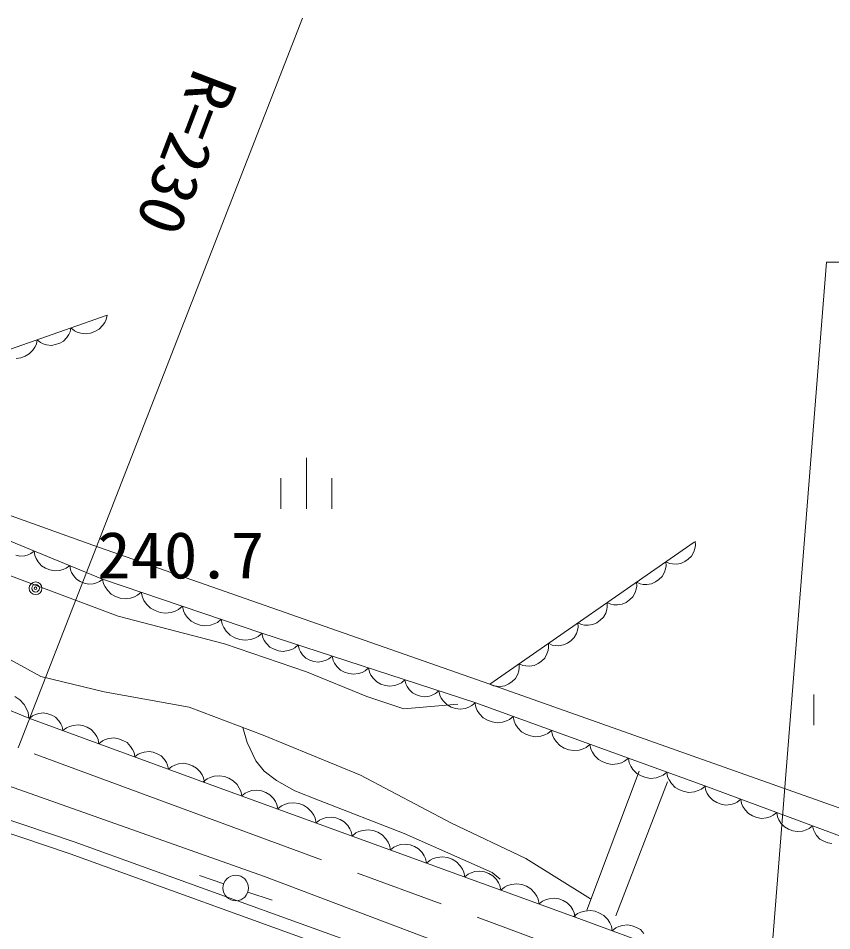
# Model space of a CAD drawing. Units: millimetres, scale not verified. Extents: x 40000 to 680000, y 20000 to 380000.
# Drawn here: x 107307 to 139182, y 266756 to 302516 of the extents above; entities that cross this region are included whole.
import ezdxf
from ezdxf.enums import TextEntityAlignment as Align

# ---------------------------------------------------------------- set-up
doc = ezdxf.new("R2010")
doc.units = ezdxf.units.MM
doc.header["$LTSCALE"] = 1000
doc.linetypes.add('CHAIN', pattern=[18.5, 12, -1.5, 3.5, -1.5])
for name, color, linetype, lineweight in [('M-BGD', 7, 'Continuous', 13), ('M-BMK', 2, 'CHAIN', 13), ('M-STR-HTXT', 7, 'Continuous', 13)]:
    doc.layers.add(name, color=color, linetype=linetype, lineweight=lineweight)
doc.styles.add('ＭＳ ゴシック', font='')
doc.styles.get('ＭＳ ゴシック').set_extended_font_data('MS Gothic')

msp = doc.modelspace()

# ---------------------------------------------------------------- linework, layer by layer
at = {"layer": 'M-BGD'}
for p, q in [((99659, 286952), (110794, 290886)), ((110750, 290711), (110785, 290883)), ((109338, 290223), (109371, 290383)), ((109371, 290383), (109506, 290272)), ((110473, 290327), (110612, 290472)), ((110612, 290472), (110696, 290596)), ((110696, 290596), (110750, 290711)), ((109210, 289999), (109287, 290116)), ((109287, 290116), (109338, 290223)), ((109506, 290272), (109621, 290217)), ((109621, 290217), (109764, 290172)), ((109764, 290172), (109963, 290147)), ((109963, 290147), (110143, 290179)), ((110143, 290179), (110313, 290239)), ((110313, 290239), (110473, 290327)), ((107961, 289631), (108016, 289745)), ((108016, 289745), (108051, 289917)), ((108051, 289917), (108177, 289813)), ((108177, 289813), (108284, 289762)), ((108284, 289762), (108418, 289720)), ((108418, 289720), (108604, 289696)), ((108604, 289696), (108772, 289726)), ((108772, 289726), (108930, 289782)), ((108930, 289782), (109079, 289864)), ((109079, 289864), (109210, 289999)), ((107578, 289273), (107738, 289361)), ((107738, 289361), (107878, 289506)), ((107878, 289506), (107961, 289631)), ((107229, 289181), (107409, 289213)), ((107409, 289213), (107578, 289273)), ((118600, 285290), (118600, 283290)), ((117600, 284490), (117600, 283290)), ((119600, 284490), (119600, 283290)), ((110228, 281869), (104116, 284048)), ((103956, 283261), (110612, 280538)), ((125780, 276423), (110228, 281869)), ((125780, 276423), (133789, 281990)), ((133817, 281737), (133838, 281854)), ((133838, 281854), (133827, 282017)), ((107206, 281477), (107372, 281440)), ((107372, 281440), (107560, 281454)), ((107560, 281454), (107695, 281489)), ((107695, 281489), (107805, 281535)), ((107805, 281535), (107935, 281633)), ((107935, 281633), (107962, 281460)), ((107962, 281460), (108011, 281343)), ((133561, 281320), (133683, 281439)), ((133683, 281439), (133773, 281604)), ((133773, 281604), (133817, 281737)), ((108011, 281343), (108088, 281214)), ((108088, 281214), (108221, 281062)), ((132688, 281055), (132677, 281217)), ((132677, 281217), (132826, 281150)), ((132826, 281150), (132943, 281129)), ((132943, 281129), (133083, 281124)), ((133083, 281124), (133269, 281151)), ((133269, 281151), (133423, 281224)), ((133423, 281224), (133561, 281320)), ((106195, 280961), (111217, 279085)), ((108221, 281062), (108376, 280966)), ((108376, 280966), (108543, 280898)), ((108543, 280898), (108721, 280858)), ((108721, 280858), (108921, 280873)), ((108921, 280873), (109066, 280911)), ((109066, 280911), (109184, 280960)), ((109184, 280960), (109324, 281065)), ((109324, 281065), (109349, 280904)), ((109349, 280904), (109394, 280794)), ((109394, 280794), (109466, 280674)), ((132533, 280640), (132623, 280805)), ((132623, 280805), (132667, 280938)), ((132667, 280938), (132688, 281055)), ((109466, 280674), (109590, 280532)), ((109590, 280532), (109735, 280443)), ((109735, 280443), (109890, 280379)), ((109890, 280379), (110056, 280342)), ((110244, 280356), (110379, 280391)), ((110379, 280391), (110489, 280437)), ((110489, 280437), (110620, 280535)), ((110612, 280538), (116845, 278420)), ((110612, 280538), (110652, 280355)), ((131539, 280255), (131528, 280418)), ((131528, 280418), (131677, 280351)), ((132119, 280352), (132273, 280425)), ((132273, 280425), (132411, 280521)), ((132411, 280521), (132533, 280640)), ((110056, 280342), (110244, 280356)), ((110652, 280355), (110712, 280234)), ((110712, 280234), (110802, 280102)), ((110802, 280102), (110953, 279949)), ((111985, 279902), (112127, 280023)), ((112127, 280023), (112169, 279829)), ((131384, 279841), (131474, 280006)), ((131474, 280006), (131518, 280139)), ((131518, 280139), (131539, 280255)), ((131677, 280351), (131794, 280330)), ((131794, 280330), (131934, 280325)), ((131934, 280325), (132119, 280352)), ((110953, 279949), (111124, 279857)), ((111124, 279857), (111306, 279795)), ((111306, 279795), (111498, 279764)), ((111498, 279764), (111711, 279793)), ((111711, 279793), (111863, 279842)), ((111863, 279842), (111985, 279902)), ((112169, 279829), (112233, 279700)), ((112233, 279700), (112329, 279560)), ((131124, 279626), (131262, 279722)), ((131262, 279722), (131384, 279841)), ((112329, 279560), (112489, 279397)), ((112489, 279397), (112671, 279300)), ((112671, 279300), (112864, 279234)), ((113456, 279284), (113585, 279348)), ((113585, 279348), (113737, 279476)), ((113737, 279476), (113776, 279294)), ((113776, 279294), (113836, 279172)), ((130324, 279207), (130368, 279339)), ((130368, 279339), (130389, 279456)), ((130389, 279456), (130378, 279619)), ((130378, 279619), (130527, 279552)), ((130527, 279552), (130644, 279531)), ((130644, 279531), (130784, 279526)), ((130784, 279526), (130970, 279553)), ((130970, 279553), (131124, 279626)), ((111217, 279085), (115393, 277996)), ((112864, 279234), (113068, 279200)), ((113068, 279200), (113294, 279231)), ((113294, 279231), (113456, 279284)), ((113836, 279172), (113926, 279040)), ((113926, 279040), (114077, 278887)), ((115109, 278841), (115252, 278961)), ((115252, 278961), (115294, 278768)), ((130112, 278923), (130234, 279042)), ((130234, 279042), (130324, 279207)), ((114077, 278887), (114249, 278795)), ((114249, 278795), (114431, 278733)), ((114431, 278733), (114623, 278702)), ((114623, 278702), (114835, 278731)), ((114835, 278731), (114987, 278781)), ((114987, 278781), (115109, 278841)), ((115294, 278768), (115357, 278638)), ((115357, 278638), (115453, 278498)), ((129219, 278540), (129240, 278657)), ((129240, 278657), (129229, 278820)), ((129229, 278820), (129378, 278753)), ((129378, 278753), (129495, 278732)), ((129495, 278732), (129634, 278727)), ((129634, 278727), (129820, 278754)), ((129820, 278754), (129974, 278827)), ((129974, 278827), (130112, 278923)), ((115453, 278498), (115614, 278336)), ((115614, 278336), (115796, 278238)), ((115796, 278238), (115989, 278172)), ((116419, 278170), (116581, 278222)), ((116581, 278222), (116710, 278286)), ((116710, 278286), (116861, 278414)), ((116845, 278420), (125196, 275697)), ((116845, 278420), (116884, 278249)), ((116884, 278249), (116942, 278136)), ((128963, 278124), (129085, 278243)), ((129085, 278243), (129175, 278407)), ((129175, 278407), (129219, 278540)), ((115393, 277996), (118600, 276907)), ((115989, 278172), (116193, 278139)), ((116193, 278139), (116419, 278170)), ((116942, 278136), (117028, 278013)), ((117028, 278013), (117171, 277872)), ((117171, 277872), (117333, 277787)), ((118139, 277840), (118271, 277955)), ((118271, 277955), (118308, 277796)), ((128069, 277741), (128090, 277858)), ((128090, 277858), (128079, 278021)), ((128079, 278021), (128228, 277954)), ((128228, 277954), (128345, 277933)), ((128345, 277933), (128485, 277928)), ((128485, 277928), (128671, 277955)), ((128671, 277955), (128825, 278028)), ((128825, 278028), (128963, 278124)), ((106739, 277512), (108192, 276725)), ((117333, 277787), (117504, 277732)), ((117504, 277732), (117685, 277704)), ((117685, 277704), (117884, 277734)), ((117884, 277734), (118026, 277782)), ((118026, 277782), (118139, 277840)), ((118308, 277796), (118361, 277690)), ((118361, 277690), (118442, 277575)), ((118442, 277575), (118576, 277443)), ((119479, 277414), (119602, 277521)), ((119602, 277521), (119641, 277350)), ((127935, 277443), (128025, 277608)), ((128025, 277608), (128069, 277741)), ((118576, 277443), (118727, 277365)), ((118727, 277365), (118886, 277312)), ((118886, 277312), (119055, 277287)), ((119055, 277287), (119241, 277315)), ((119241, 277315), (119373, 277360)), ((119373, 277360), (119479, 277414)), ((119641, 277350), (119699, 277237)), ((119699, 277237), (119785, 277114)), ((126941, 277059), (126930, 277222)), ((126930, 277222), (127079, 277155)), ((127079, 277155), (127196, 277134)), ((127335, 277129), (127521, 277156)), ((127521, 277156), (127675, 277229)), ((127675, 277229), (127813, 277325)), ((127813, 277325), (127935, 277443)), ((118600, 276907), (120960, 275939)), ((119785, 277114), (119928, 276973)), ((119928, 276973), (120090, 276888)), ((120090, 276888), (120261, 276833)), ((120261, 276833), (120442, 276805)), ((120442, 276805), (120641, 276835)), ((120641, 276835), (120783, 276883)), ((120783, 276883), (120896, 276941)), ((120896, 276941), (121028, 277056)), ((121028, 277056), (121067, 276885)), ((121067, 276885), (121125, 276772)), ((126786, 276644), (126876, 276809)), ((126876, 276809), (126920, 276942)), ((126920, 276942), (126941, 277059)), ((127196, 277134), (127335, 277129)), ((107727, 275084), (104294, 276508)), ((108192, 276725), (110673, 276120)), ((121125, 276772), (121211, 276649)), ((121211, 276649), (121354, 276508)), ((121354, 276508), (121516, 276423)), ((122209, 276418), (122322, 276476)), ((122322, 276476), (122454, 276591)), ((122454, 276591), (122491, 276432)), ((122491, 276432), (122545, 276326)), ((126372, 276357), (126526, 276430)), ((126526, 276430), (126664, 276526)), ((126664, 276526), (126786, 276644)), ((110673, 276120), (114001, 275515)), ((121516, 276423), (121687, 276368)), ((121687, 276368), (121868, 276340)), ((121868, 276340), (122067, 276370)), ((122067, 276370), (122209, 276418)), ((122545, 276326), (122625, 276211)), ((122625, 276211), (122759, 276079)), ((122759, 276079), (122910, 276000)), ((123662, 276050), (123785, 276157)), ((123785, 276157), (123824, 275986)), ((125780, 276423), (125929, 276356)), ((143874, 270008), (125780, 276423)), ((125929, 276356), (126046, 276335)), ((126046, 276335), (126186, 276330)), ((126186, 276330), (126372, 276357)), ((93246, 275717), (109502, 270241)), ((107369, 275809), (107173, 275931)), ((107536, 275616), (107369, 275809)), ((120960, 275939), (122412, 275455)), ((122910, 276000), (123070, 275948)), ((123070, 275948), (123238, 275923)), ((123238, 275923), (123424, 275951)), ((123424, 275951), (123556, 275996)), ((123556, 275996), (123662, 276050)), ((123824, 275986), (123882, 275873)), ((123882, 275873), (123968, 275750)), ((123968, 275750), (124112, 275609)), ((138477, 276018), (138477, 274818)), ((107633, 275453), (107536, 275616)), ((107695, 275304), (107633, 275453)), ((114001, 275515), (116906, 274426)), ((122412, 275455), (124530, 275636)), ((124112, 275609), (124273, 275524)), ((124273, 275524), (124445, 275468)), ((124445, 275468), (124625, 275441)), ((124625, 275441), (124824, 275471)), ((124824, 275471), (124966, 275519)), ((124966, 275519), (125079, 275577)), ((125079, 275577), (125212, 275692)), ((125196, 275697), (134213, 272429)), ((125196, 275697), (125232, 275514)), ((125232, 275514), (125289, 275391)), ((125289, 275391), (125377, 275257)), ((93086, 275243), (109337, 269769)), ((107727, 275084), (107695, 275304)), ((114599, 272572), (107727, 275084)), ((107870, 275181), (107743, 275079)), ((107978, 275231), (107870, 275181)), ((108112, 275272), (107978, 275231)), ((108298, 275293), (108112, 275272)), ((108466, 275262), (108298, 275293)), ((108624, 275204), (108466, 275262)), ((108772, 275120), (108624, 275204)), ((108901, 274983), (108772, 275120)), ((125377, 275257), (125525, 275101)), ((125525, 275101), (125694, 275006)), ((125694, 275006), (125875, 274940)), ((126433, 274976), (126556, 275034)), ((126556, 275034), (126700, 275152)), ((126700, 275152), (126736, 274968)), ((108977, 274866), (108901, 274983)), ((109027, 274758), (108977, 274866)), ((109058, 274598), (109027, 274758)), ((109194, 274708), (109058, 274598)), ((109309, 274762), (109194, 274708)), ((109453, 274805), (109309, 274762)), ((109653, 274828), (109453, 274805)), ((109832, 274794), (109653, 274828)), ((110001, 274732), (109832, 274794)), ((110160, 274642), (110001, 274732)), ((110298, 274496), (110160, 274642)), ((125875, 274940), (126066, 274905)), ((126066, 274905), (126279, 274930)), ((126279, 274930), (126433, 274976)), ((126736, 274968), (126794, 274845)), ((126794, 274845), (126881, 274712)), ((126881, 274712), (127029, 274556)), ((110380, 274370), (110298, 274496)), ((110434, 274255), (110380, 274370)), ((110862, 274290), (110718, 274247)), ((111062, 274313), (110862, 274290)), ((111241, 274279), (111062, 274313)), ((116906, 274426), (120718, 272853)), ((127029, 274556), (127199, 274460)), ((127199, 274460), (127379, 274395)), ((127379, 274395), (127571, 274360)), ((127571, 274360), (127784, 274384)), ((127784, 274384), (127937, 274431)), ((127937, 274431), (128060, 274489)), ((128060, 274489), (128205, 274606)), ((128205, 274606), (128240, 274423)), ((128240, 274423), (128298, 274300)), ((128298, 274300), (128385, 274166)), ((110467, 274083), (110434, 274255)), ((110603, 274193), (110467, 274083)), ((110718, 274247), (110603, 274193)), ((111410, 274217), (111241, 274279)), ((111569, 274127), (111410, 274217)), ((111707, 273981), (111569, 274127)), ((111789, 273855), (111707, 273981)), ((128385, 274166), (128533, 274011)), ((128533, 274011), (128703, 273915)), ((129441, 273886), (129564, 273943)), ((129564, 273943), (129709, 274061)), ((129709, 274061), (129745, 273878)), ((111843, 273740), (111789, 273855)), ((111876, 273568), (111843, 273740)), ((112003, 273671), (111876, 273568)), ((112110, 273721), (112003, 273671)), ((112244, 273761), (112110, 273721)), ((112431, 273782), (112244, 273761)), ((112598, 273751), (112431, 273782)), ((112756, 273693), (112598, 273751)), ((112904, 273609), (112756, 273693)), ((113033, 273473), (112904, 273609)), ((128703, 273915), (128883, 273850)), ((128883, 273850), (129075, 273814)), ((129075, 273814), (129288, 273839)), ((129288, 273839), (129441, 273886)), ((129745, 273878), (129802, 273755)), ((129802, 273755), (129890, 273621)), ((129890, 273621), (130038, 273466)), ((113110, 273355), (113033, 273473)), ((113160, 273248), (113110, 273355)), ((113190, 273087), (113160, 273248)), ((113442, 273251), (113327, 273197)), ((113586, 273294), (113442, 273251)), ((113785, 273317), (113586, 273294)), ((113965, 273283), (113785, 273317)), ((114134, 273222), (113965, 273283)), ((114293, 273132), (114134, 273222)), ((130038, 273466), (130207, 273370)), ((130207, 273370), (130388, 273305)), ((130388, 273305), (130579, 273269)), ((130579, 273269), (130792, 273294)), ((130792, 273294), (130945, 273341)), ((130945, 273341), (131068, 273398)), ((131068, 273398), (131213, 273516)), ((131213, 273516), (131249, 273333)), ((131249, 273333), (131306, 273210)), ((131306, 273210), (131394, 273076)), ((113327, 273197), (113190, 273087)), ((114431, 272985), (114293, 273132)), ((114513, 272860), (114431, 272985)), ((114566, 272744), (114513, 272860)), ((120718, 272853), (124288, 270977)), ((131637, 273008), (129582, 267567)), ((131394, 273076), (131542, 272920)), ((131542, 272920), (131711, 272825)), ((132450, 272796), (132573, 272853)), ((132573, 272853), (132717, 272971)), ((132717, 272971), (132753, 272788)), ((114703, 272705), (114558, 272587)), ((114599, 272572), (114566, 272744)), ((129126, 267293), (114599, 272572)), ((114826, 272762), (114703, 272705)), ((114979, 272809), (114826, 272762)), ((115193, 272833), (114979, 272809)), ((115384, 272798), (115193, 272833)), ((115564, 272732), (115384, 272798)), ((115734, 272637), (115564, 272732)), ((115882, 272481), (115734, 272637)), ((132741, 272590), (130724, 267338)), ((131711, 272825), (131892, 272759)), ((131892, 272759), (132083, 272724)), ((132083, 272724), (132297, 272749)), ((132297, 272749), (132450, 272796)), ((132753, 272788), (132811, 272665)), ((132811, 272665), (132898, 272531)), ((132898, 272531), (133046, 272375)), ((116959, 268883), (106923, 272436)), ((115969, 272347), (115882, 272481)), ((116027, 272224), (115969, 272347)), ((116062, 272041), (116027, 272224)), ((116198, 272151), (116062, 272041)), ((116313, 272205), (116198, 272151)), ((116457, 272248), (116313, 272205)), ((116657, 272271), (116457, 272248)), ((116836, 272238), (116657, 272271)), ((117005, 272177), (116836, 272238)), ((117164, 272087), (117005, 272177)), ((133046, 272375), (133216, 272280)), ((133216, 272280), (133396, 272214)), ((133396, 272214), (133588, 272179)), ((133588, 272179), (133801, 272204)), ((133801, 272204), (133954, 272250)), ((133954, 272250), (134077, 272308)), ((134077, 272308), (134222, 272426)), ((134213, 272429), (142564, 269343)), ((134213, 272429), (134245, 272257)), ((134245, 272257), (134298, 272141)), ((134298, 272141), (134380, 272015)), ((117303, 271941), (117164, 272087)), ((117385, 271815), (117303, 271941)), ((117439, 271700), (117385, 271815)), ((134380, 272015), (134517, 271869)), ((134517, 271869), (134676, 271778)), ((134676, 271778), (134845, 271716)), ((135368, 271746), (135483, 271799)), ((135483, 271799), (135620, 271909)), ((135620, 271909), (135652, 271737)), ((117472, 271528), (117439, 271700)), ((117617, 271646), (117472, 271528)), ((117740, 271703), (117617, 271646)), ((117893, 271750), (117740, 271703)), ((118106, 271774), (117893, 271750)), ((118298, 271739), (118106, 271774)), ((118478, 271673), (118298, 271739)), ((118647, 271578), (118478, 271673)), ((118795, 271422), (118647, 271578)), ((118883, 271288), (118795, 271422)), ((134845, 271716), (135024, 271681)), ((135024, 271681), (135224, 271703)), ((135224, 271703), (135368, 271746)), ((135652, 271737), (135705, 271621)), ((135705, 271621), (135787, 271495)), ((135787, 271495), (135924, 271349)), ((118940, 271165), (118883, 271288)), ((118976, 270982), (118940, 271165)), ((119111, 271092), (118976, 270982)), ((119227, 271146), (119111, 271092)), ((119370, 271189), (119227, 271146)), ((119570, 271213), (119370, 271189)), ((119750, 271179), (119570, 271213)), ((119919, 271118), (119750, 271179)), ((120078, 271028), (119919, 271118)), ((135924, 271349), (136083, 271258)), ((136083, 271258), (136252, 271196)), ((136252, 271196), (136431, 271161)), ((136431, 271161), (136631, 271183)), ((136631, 271183), (136775, 271226)), ((136775, 271226), (136890, 271280)), ((136890, 271280), (137027, 271389)), ((137027, 271389), (137059, 271217)), ((137059, 271217), (137112, 271101)), ((137112, 271101), (137194, 270975)), ((120216, 270882), (120078, 271028)), ((120298, 270756), (120216, 270882)), ((120352, 270641), (120298, 270756)), ((121020, 270716), (120806, 270691)), ((121211, 270680), (121020, 270716)), ((124288, 270977), (127193, 269585)), ((137194, 270975), (137331, 270829)), ((137331, 270829), (137490, 270738)), ((137490, 270738), (137659, 270676)), ((138038, 270663), (138182, 270706)), ((138182, 270706), (138297, 270760)), ((138297, 270760), (138434, 270869)), ((138434, 270869), (138464, 270709)), ((138464, 270709), (138514, 270601)), ((120385, 270469), (120352, 270641)), ((120530, 270587), (120385, 270469)), ((120653, 270644), (120530, 270587)), ((120806, 270691), (120653, 270644)), ((121392, 270614), (121211, 270680)), ((121561, 270519), (121392, 270614)), ((121709, 270363), (121561, 270519)), ((121796, 270229), (121709, 270363)), ((137659, 270676), (137838, 270641)), ((137838, 270641), (138038, 270663)), ((138514, 270601), (138589, 270483)), ((138589, 270483), (138718, 270346)), ((138718, 270346), (138866, 270262)), ((109502, 270241), (123642, 265136)), ((121854, 270106), (121796, 270229)), ((121889, 269923), (121854, 270106)), ((122025, 270033), (121889, 269923)), ((122140, 270087), (122025, 270033)), ((122284, 270131), (122140, 270087)), ((122484, 270154), (122284, 270131)), ((122663, 270120), (122484, 270154)), ((122832, 270059), (122663, 270120)), ((122991, 269969), (122832, 270059)), ((138866, 270262), (139023, 270203)), ((139023, 270203), (139191, 270171)), ((109337, 269769), (123522, 264648)), ((123130, 269823), (122991, 269969)), ((123212, 269697), (123130, 269823)), ((123266, 269582), (123212, 269697)), ((123720, 269632), (123567, 269585)), ((123933, 269657), (123720, 269632)), ((124125, 269621), (123933, 269657)), ((123299, 269410), (123266, 269582)), ((123444, 269528), (123299, 269410)), ((123567, 269585), (123444, 269528)), ((124305, 269556), (124125, 269621)), ((124475, 269460), (124305, 269556)), ((124622, 269304), (124475, 269460)), ((124710, 269170), (124622, 269304)), ((127193, 269585), (129735, 268011)), ((124767, 269047), (124710, 269170)), ((124803, 268864), (124767, 269047)), ((124939, 268974), (124803, 268864)), ((125054, 269028), (124939, 268974)), ((125197, 269072), (125054, 269028)), ((125397, 269095), (125197, 269072)), ((125577, 269061), (125397, 269095)), ((125746, 269000), (125577, 269061)), ((125905, 268910), (125746, 269000)), ((115356, 268592), (114409, 268915)), ((123997, 266214), (116959, 268883)), ((126043, 268764), (125905, 268910)), ((126125, 268639), (126043, 268764)), ((126179, 268523), (126125, 268639)), ((126633, 268573), (126480, 268527)), ((126847, 268598), (126633, 268573)), ((127038, 268562), (126847, 268598)), ((127219, 268497), (127038, 268562)), ((116303, 268273), (117252, 267956)), ((126213, 268352), (126179, 268523)), ((126357, 268469), (126213, 268352)), ((126480, 268527), (126357, 268469)), ((127388, 268401), (127219, 268497)), ((127536, 268245), (127388, 268401)), ((127623, 268111), (127536, 268245)), ((127681, 267988), (127623, 268111)), ((127716, 267805), (127681, 267988)), ((127852, 267915), (127716, 267805)), ((127967, 267969), (127852, 267915)), ((128111, 268013), (127967, 267969)), ((128311, 268036), (128111, 268013)), ((128490, 268002), (128311, 268036)), ((128659, 267941), (128490, 268002)), ((128818, 267851), (128659, 267941)), ((128957, 267705), (128818, 267851)), ((129039, 267580), (128957, 267705)), ((129093, 267464), (129039, 267580)), ((129503, 267529), (129349, 267483)), ((129716, 267553), (129503, 267529)), ((129907, 267517), (129716, 267553)), ((130088, 267450), (129907, 267517)), ((129226, 267426), (129081, 267309)), ((129126, 267293), (129093, 267464)), ((141939, 262580), (129126, 267293)), ((129349, 267483), (129226, 267426)), ((130257, 267354), (130088, 267450)), ((130404, 267198), (130257, 267354)), ((130491, 267063), (130404, 267198)), ((130548, 266940), (130491, 267063)), ((130583, 266757), (130548, 266940)), ((130719, 266867), (130583, 266757)), ((130834, 266920), (130719, 266867)), ((130978, 266963), (130834, 266920)), ((131178, 266985), (130978, 266963)), ((131357, 266951), (131178, 266985)), ((131526, 266889), (131357, 266951)), ((131685, 266799), (131526, 266889)), ((131823, 266652), (131685, 266799))]:
    msp.add_line(p, q, dxfattribs=at)
msp.add_lwpolyline([(116110, 274721), (116283, 274131), (116614, 273410), (116945, 273016), (117422, 272641), (118146, 272244), (119078, 271877), (122433, 270561), (125881, 269043), (126195, 268784)], dxfattribs=at)
for centre, radius in [((107984, 280178), 250), ((107984, 280178), 150), ((107984, 280178), 50), ((115829, 268431), 500)]:
    msp.add_circle(centre, radius, dxfattribs=at)
at = {"layer": 'M-BMK'}
msp.add_line((153901, 256724), (107307, 273922), dxfattribs=at)
at = {"layer": 'M-STR-HTXT'}
for p, q in [((107307, 273922), (118439, 302516)), ((136769, 265066), (138979, 292958)), ((138979, 292958), (166329, 292958))]:
    msp.add_line(p, q, dxfattribs=at)

# ---------------------------------------------------------------- texts
at = {"layer": 'M-BGD', "style": 'ＭＳ ゴシック', "width": 1.05}
msp.add_text('240.7', height=1833, dxfattribs=at).set_placement((110399, 280012), align=Align.BOTTOM_LEFT)
at = {"layer": 'M-STR-HTXT', "style": 'ＭＳ ゴシック', "width": 1.05}
msp.add_text('R=230', height=1833, rotation=249.1, dxfattribs=at).set_placement((113704, 300815), align=Align.BOTTOM_LEFT)

doc.saveas('drawing.dxf')
